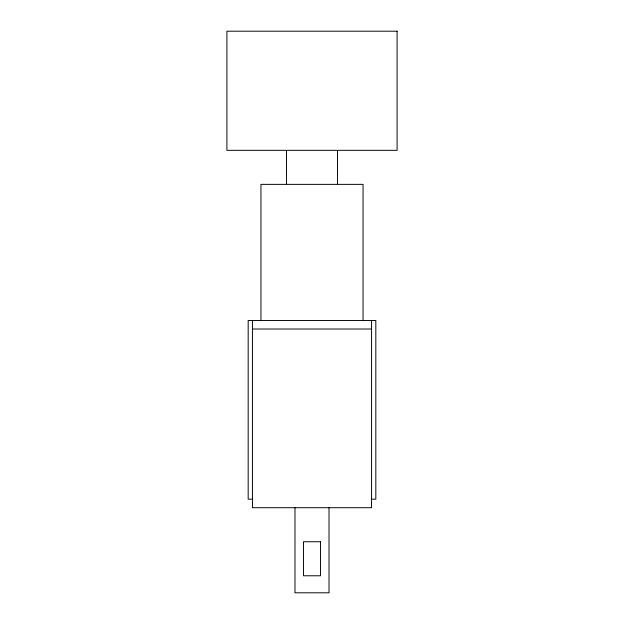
<?xml version="1.0" encoding="UTF-8"?>
<svg xmlns="http://www.w3.org/2000/svg" width="624" height="624" viewBox="0 0 624 624"><rect width="100%" height="100%" fill="white"/><g stroke="black" fill="none" stroke-linecap="round" stroke-linejoin="round"><path stroke-width="0.94" d="M252.439 329.02L371.561 329.02M252.743 499.2L248.18 499.2L248.18 320.51L375.82 320.51L375.82 499.2L371.257 499.2M371.561 320.51L371.561 507.71L252.439 507.71L252.439 320.51M363.051 320.51L363.051 184.361L260.949 184.361L260.949 320.51M337.529 150.524L337.529 184.361M329.02 507.71L329.02 592.8L294.98 592.8L294.98 507.71M286.471 150.524L286.471 184.361M397.09 31.2L226.91 31.2L226.91 150.329L397.09 150.329L397.09 31.2M320.51 541.749L303.49 541.749L303.49 575.78L320.51 575.78L320.51 541.749"/></g></svg>
